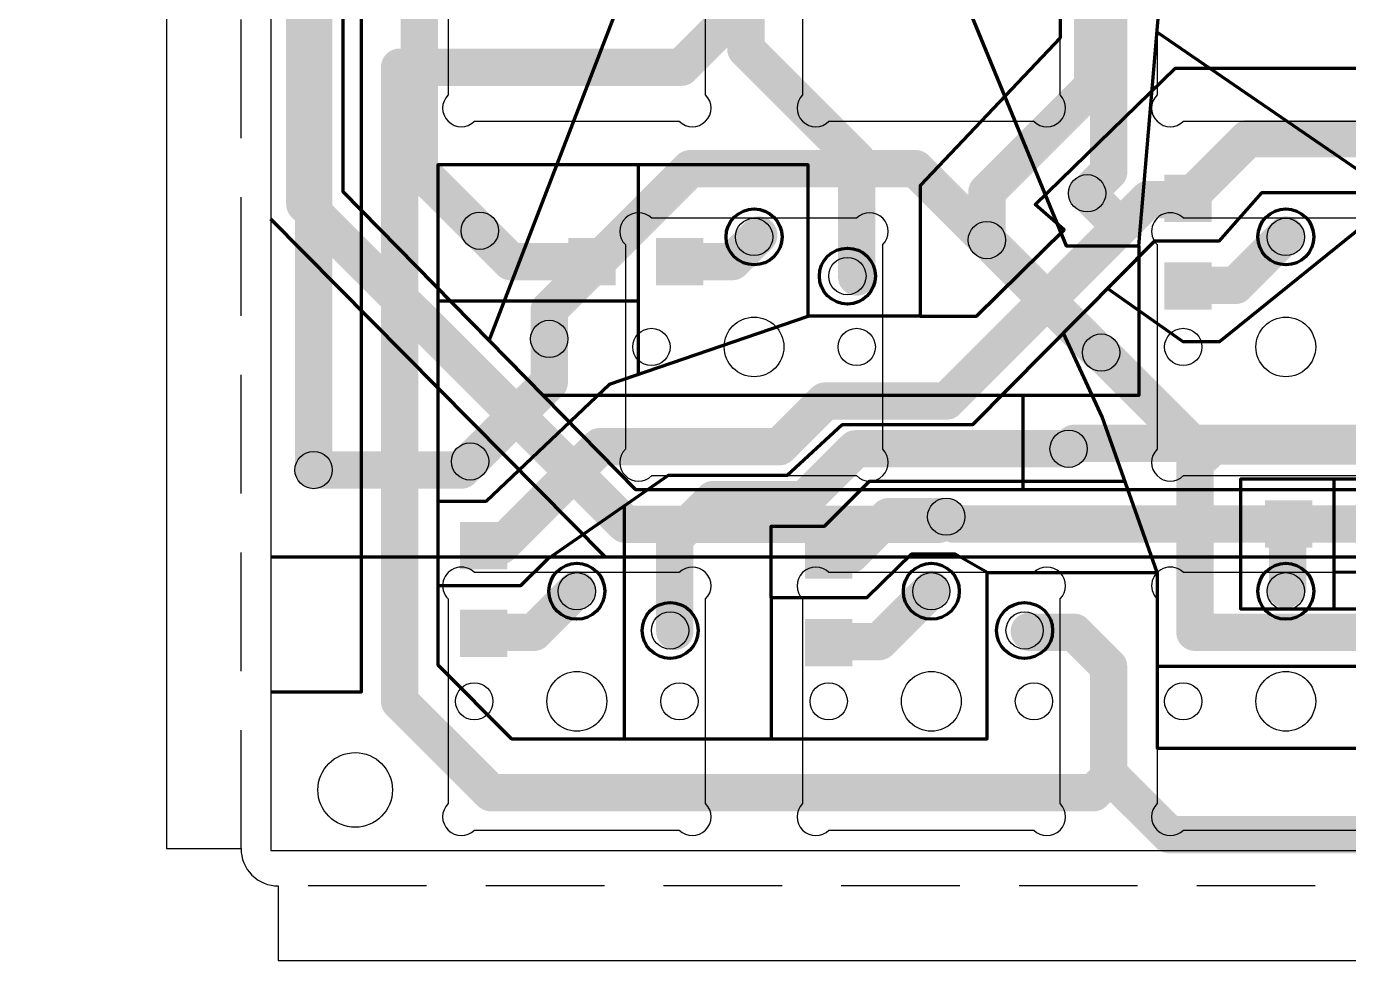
# Model space of a CAD drawing. Header units: millimetres. Extents: x -144 to 627, y 3 to 301.
# Drawn here: x 2.4 to 73.2, y 154.7 to 204.8 of the extents above; entities that cross this region are included whole.
import ezdxf

# ---------------------------------------------------------------- set-up
doc = ezdxf.new("R2010")
doc.units = ezdxf.units.MM
doc.linetypes.add('HIDDEN', pattern=[9.525, 6.35, -3.175])
for name, color, linetype in [('bends', 8, 'HIDDEN'), ('cuts', 31, 'Continuous'), ('pcb-bottom', 151, 'Continuous'), ('pcb-cuts', 211, 'Continuous'), ('pcb-top', 11, 'Continuous')]:
    doc.layers.add(name, color=color, linetype=linetype)
doc.layers.add('toolpath-pcb-bottom', color=155, linetype='Continuous', lineweight=200)
doc.layers.add('toolpath-pcb-top', color=15, linetype='Continuous', lineweight=200)

# ---------------------------------------------------------------- blocks, each defined once
blk = doc.blocks.new('RECT')
blk.add_solid([(-0.5, -0.5), (0.5, -0.5), (-0.5, 0.5), (0.5, 0.5)])

msp = doc.modelspace()

# ---------------------------------------------------------------- linework, layer by layer
at = {"layer": 'bends'}
for p, q in [((13.85, 160.725), (13.85, 254.525)), ((157.15, 158.725), (15.85, 158.725))]:
    msp.add_line(p, q, dxfattribs=at)
at = {"layer": 'cuts'}
for points in [[(157.15, 289.625), (157.15, 301.125), (15.85, 301.125), (15.85, 289.625, 0.414214), (13.85, 287.625), (2.35, 287.625), (2.35, 264.425), (13.85, 264.425), (13.85, 254.525), (9.85, 254.525), (9.85, 160.725), (13.85, 160.725, 0.414214), (15.85, 158.725), (15.85, 154.725), (157.15, 154.725), (157.15, 158.725, 0.414214), (159.15, 160.725), (163.15, 160.725), (163.15, 254.525), (159.15, 254.525), (159.15, 287.625, 0.414214)], [(38.75, 201.139), (38.75, 212.111, 1), (37.336, 213.525), (26.364, 213.525, 1), (24.95, 212.111), (24.95, 201.139, 1), (26.364, 199.725), (37.336, 199.725, 1)], [(57.75, 201.139), (57.75, 212.111, 1), (56.336, 213.525), (45.364, 213.525, 1), (43.95, 212.111), (43.95, 201.139, 1), (45.364, 199.725), (56.336, 199.725, 1)], [(76.75, 201.139), (76.75, 212.111, 1), (75.336, 213.525), (64.364, 213.525, 1), (62.95, 212.111), (62.95, 201.139, 1), (64.364, 199.725), (75.336, 199.725, 1)], [(48.25, 182.139), (48.25, 193.111, 1), (46.836, 194.525), (35.864, 194.525, 1), (34.45, 193.111), (34.45, 182.139, 1), (35.864, 180.725), (46.836, 180.725, 1)], [(76.75, 182.139), (76.75, 193.111, 1), (75.336, 194.525), (64.364, 194.525, 1), (62.95, 193.111), (62.95, 182.139, 1), (64.364, 180.725), (75.336, 180.725, 1)], [(38.75, 163.139), (38.75, 174.111, 1), (37.336, 175.525), (26.364, 175.525, 1), (24.95, 174.111), (24.95, 163.139, 1), (26.364, 161.725), (37.336, 161.725, 1)], [(57.75, 163.139), (57.75, 174.111, 1), (56.336, 175.525), (45.364, 175.525, 1), (43.95, 174.111), (43.95, 163.139, 1), (45.364, 161.725), (56.336, 161.725, 1)], [(76.75, 163.139), (76.75, 174.111, 1), (75.336, 175.525), (64.364, 175.525, 1), (62.95, 174.111), (62.95, 163.139, 1), (64.364, 161.725), (75.336, 161.725, 1)]]:
    msp.add_lwpolyline(points, format="xyb", close=True, dxfattribs=at)
msp.add_circle((19.97, 163.875), 2, dxfattribs=at)
at = {"layer": 'pcb-bottom', "const_width": 2}
for points in [[(17.741, 213.195), (17.741, 181.025)], [(59.49, 201.595), (59.49, 211.605)], [(40.91, 206.085), (37.45, 202.625)], [(40.91, 206.085), (40.91, 203.595)], [(40.91, 203.595), (46.85, 197.655)], [(37.45, 202.625), (22.35, 202.625)], [(22.35, 202.625), (22.35, 168.625)], [(53.83, 195.935), (59.49, 201.595)], [(67.825, 198.8), (64.55, 195.525)], [(80.525, 198.8), (67.825, 198.8)], [(46.85, 197.655), (46.85, 191.375)], [(53.83, 193.355), (53.83, 195.935)], [(61, 194.065), (59.2, 195.865)], [(62.46, 195.525), (61, 194.065)], [(64.55, 195.525), (62.46, 195.525)], [(64.55, 195.525), (64.6, 195.6)], [(64.921, 195.921), (64.6, 195.6)], [(61, 194.065), (51.66, 184.725)], [(26.65, 193.855), (28.308, 192.197)], [(40.173, 192.197), (41.6, 193.625)], [(69.85, 193.625), (67.15, 190.925)], [(32.661, 192.197), (28.308, 192.197)], [(37.36, 192.197), (40.173, 192.197)], [(64.65, 190.925), (64.6, 190.9)], [(67.15, 190.925), (64.65, 190.925)], [(30.37, 185.725), (30.37, 188.055)], [(59.95, 187.325), (64.98, 182.295)], [(26.13, 181.485), (30.37, 185.725)], [(42.7, 182.275), (45.15, 184.725)], [(45.15, 184.725), (51.66, 184.725)], [(33.071, 182.275), (27.77, 176.975)], [(33.071, 182.275), (42.7, 182.275)], [(46.79, 182.165), (44.07, 179.445)], [(58.21, 182.165), (46.79, 182.165)], [(64.98, 182.295), (64.98, 172.325)], [(64.98, 182.295), (65.45, 181.825)], [(65.93, 182.305), (65.45, 181.825)], [(79.22, 182.305), (65.93, 182.305)], [(37.1, 177.375), (39.17, 179.445)], [(39.17, 179.445), (44.07, 179.445)], [(48.56, 178.525), (46.56, 176.525)], [(51.65, 178.525), (48.56, 178.525)], [(69.95, 174.725), (69.95, 178.125)], [(69.95, 178.125), (70, 178.125)], [(26.85, 176.975), (27.77, 176.975)], [(37.1, 172.375), (37.1, 177.375)], [(46.56, 176.525), (45.35, 176.525)], [(45.35, 176.525), (45.35, 176.475)], [(31.85, 174.625), (29.55, 172.325)], [(50.85, 174.625), (48.05, 171.825)], [(69.85, 174.625), (69.95, 174.725)], [(29.55, 172.325), (26.85, 172.325)], [(26.85, 172.325), (26.85, 172.275)], [(56.15, 172.325), (56.1, 172.375)], [(56.15, 172.325), (58.51, 172.325)], [(58.51, 172.325), (60.35, 170.485)], [(64.98, 172.325), (75.05, 172.325)], [(48.05, 171.825), (45.35, 171.825)], [(45.35, 171.825), (45.35, 171.775)], [(60.35, 164.735), (60.35, 170.485)], [(22.35, 168.625), (27.25, 163.725)], [(59.54, 163.725), (60.45, 164.635)], [(60.35, 164.735), (60.45, 164.635)], [(60.45, 164.635), (63.61, 161.475)], [(27.25, 163.725), (59.54, 163.725)], [(63.61, 161.475), (126.801, 161.475)]]:
    msp.add_lwpolyline(points, dxfattribs=at)
at = {"layer": 'pcb-bottom', "const_width": 1}
for points in [[(41.264, 203.949, 1), (40.556, 203.241)], [(40.41, 203.595, 1), (41.41, 203.595)], [(22.35, 203.125, 1), (22.35, 202.125)], [(22.85, 202.625, 1), (21.85, 202.625)], [(37.096, 202.979, 1), (37.804, 202.271)], [(37.45, 202.125, 1), (37.45, 203.125)], [(58.99, 201.595, 1), (59.99, 201.595)], [(59.844, 201.241, 1), (59.136, 201.949)], [(67.825, 199.3, 1), (67.825, 198.3)], [(68.178, 198.446, 1), (67.471, 199.153)], [(47.35, 197.655, 1), (46.35, 197.655)], [(46.496, 197.301, 1), (47.204, 198.009)], [(54.33, 195.935, 1), (53.33, 195.935)], [(53.476, 196.289, 1), (54.184, 195.581)], [(59.554, 196.219, 1), (58.846, 195.511)], [(62.46, 196.025, 1), (62.46, 195.025)], [(62.814, 195.171, 1), (62.106, 195.879)], [(64.196, 195.879, 1), (64.904, 195.171)], [(64.135, 195.804, 1), (64.965, 195.246)], [(64.246, 195.953, 1), (64.954, 195.246)], [(65.015, 195.321, 1), (64.185, 195.878)], [(64.55, 195.025, 1), (64.55, 196.025)], [(65.275, 195.567, 1), (64.568, 196.274)], [(60.646, 194.419, 1), (61.354, 193.711)], [(61.354, 193.711, 1), (60.646, 194.419)], [(60.646, 193.711, 1), (61.354, 194.419)], [(27.004, 194.209, 1), (26.296, 193.501)], [(41.954, 193.271, 1), (41.246, 193.979)], [(70.204, 193.271, 1), (69.496, 193.979)], [(53.33, 193.355, 1), (54.33, 193.355)], [(28.308, 192.697, 1), (28.308, 191.697)], [(27.954, 191.844, 1), (28.661, 192.551)], [(32.661, 191.697, 1), (32.661, 192.697)], [(37.36, 192.697, 1), (37.36, 191.697)], [(39.819, 192.551, 1), (40.526, 191.844)], [(40.173, 191.697, 1), (40.173, 192.697)], [(46.35, 191.375, 1), (47.35, 191.375)], [(64.38, 191.35, 1), (64.82, 190.452)], [(64.65, 191.425, 1), (64.65, 190.425)], [(64.87, 190.476, 1), (64.43, 191.374)], [(66.796, 191.279, 1), (67.504, 190.571)], [(67.15, 190.425, 1), (67.15, 191.425)], [(30.87, 188.055, 1), (29.87, 188.055)], [(60.304, 187.679, 1), (59.596, 186.971)], [(30.724, 185.371, 1), (30.016, 186.079)], [(29.87, 185.725, 1), (30.87, 185.725)], [(45.15, 185.225, 1), (45.15, 184.225)], [(45.504, 184.371, 1), (44.796, 185.079)], [(51.66, 184.225, 1), (51.66, 185.225)], [(51.306, 185.079, 1), (52.014, 184.371)], [(33.071, 182.775, 1), (33.071, 181.775)], [(33.424, 181.921, 1), (32.717, 182.629)], [(42.346, 182.629, 1), (43.054, 181.921)], [(42.7, 181.775, 1), (42.7, 182.775)], [(46.79, 182.665, 1), (46.79, 181.665)], [(47.144, 181.811, 1), (46.436, 182.519)], [(58.21, 181.665, 1), (58.21, 182.665)], [(65.48, 182.295, 1), (64.48, 182.295)], [(65.334, 182.649, 1), (64.626, 181.941)], [(64.626, 181.941, 1), (65.334, 182.649)], [(65.93, 182.805, 1), (65.93, 181.805)], [(66.284, 181.951, 1), (65.576, 182.659)], [(25.776, 181.839, 1), (26.484, 181.131)], [(65.096, 182.179, 1), (65.804, 181.471)], [(65.096, 181.471, 1), (65.804, 182.179)], [(17.241, 181.025, 1), (18.241, 181.025)], [(39.17, 179.945, 1), (39.17, 178.945)], [(39.524, 179.091, 1), (38.816, 179.799)], [(43.716, 179.799, 1), (44.424, 179.091)], [(44.07, 178.945, 1), (44.07, 179.945)], [(48.56, 179.025, 1), (48.56, 178.025)], [(48.914, 178.171, 1), (48.206, 178.879)], [(51.65, 178.025, 1), (51.65, 179.025)], [(70.45, 178.125, 1), (69.45, 178.125)], [(69.95, 178.625, 1), (69.95, 177.625)], [(70, 177.625, 1), (70, 178.625)], [(26.85, 177.475, 1), (26.85, 176.475)], [(27.77, 176.475, 1), (27.77, 177.475)], [(37.6, 177.375, 1), (36.6, 177.375)], [(36.746, 177.729, 1), (37.454, 177.021)], [(27.416, 177.328, 1), (28.124, 176.621)], [(45.35, 177.025, 1), (45.35, 176.025)], [(45.85, 176.525, 1), (44.85, 176.525)], [(46.206, 176.879, 1), (46.914, 176.171)], [(46.56, 176.025, 1), (46.56, 177.025)], [(44.85, 176.475, 1), (45.85, 176.475)], [(32.204, 174.271, 1), (31.496, 174.979)], [(51.204, 174.271, 1), (50.496, 174.979)], [(69.496, 174.979, 1), (70.204, 174.271)], [(69.45, 174.725, 1), (70.45, 174.725)], [(70.304, 174.371, 1), (69.596, 175.079)], [(26.85, 172.825, 1), (26.85, 171.825)], [(27.35, 172.325, 1), (26.35, 172.325)], [(29.196, 172.679, 1), (29.904, 171.971)], [(29.55, 171.825, 1), (29.55, 172.825)], [(56.454, 172.729, 1), (55.746, 172.021)], [(56.15, 172.825, 1), (56.15, 171.825)], [(55.796, 171.971, 1), (56.504, 172.679)], [(58.864, 172.679, 1), (58.156, 171.971)], [(58.51, 171.825, 1), (58.51, 172.825)], [(64.98, 172.825, 1), (64.98, 171.825)], [(26.35, 172.275, 1), (27.35, 172.275)], [(36.6, 172.375, 1), (37.6, 172.375)], [(45.35, 172.325, 1), (45.35, 171.325)], [(45.85, 171.825, 1), (44.85, 171.825)], [(44.85, 171.775, 1), (45.85, 171.775)], [(47.696, 172.179, 1), (48.404, 171.471)], [(48.05, 171.325, 1), (48.05, 172.325)], [(64.48, 172.325, 1), (65.48, 172.325)], [(60.85, 170.485, 1), (59.85, 170.485)], [(59.996, 170.131, 1), (60.704, 170.839)], [(22.704, 168.979, 1), (21.996, 168.271)], [(21.85, 168.625, 1), (22.85, 168.625)], [(60.704, 165.089, 1), (59.996, 164.381)], [(59.85, 164.735, 1), (60.85, 164.735)], [(60.804, 164.989, 1), (60.096, 164.281)], [(60.804, 164.281, 1), (60.096, 164.989)], [(60.096, 164.281, 1), (60.804, 164.989)], [(27.25, 164.225, 1), (27.25, 163.225)], [(26.896, 163.371, 1), (27.604, 164.079)], [(59.186, 164.079, 1), (59.894, 163.371)], [(59.54, 163.225, 1), (59.54, 164.225)], [(63.61, 161.975, 1), (63.61, 160.975)], [(63.256, 161.121, 1), (63.964, 161.829)]]:
    msp.add_lwpolyline(points, format="xyb", dxfattribs=at)
at = {"layer": 'pcb-cuts'}
msp.add_lwpolyline([(156.75, 259.715), (155.15, 259.715), (155.15, 277.715), (156.75, 277.715), (156.75, 285.625), (15.45, 285.625), (15.45, 160.625), (156.75, 160.625)], close=True, dxfattribs=at)
for centre, radius in [((59.2, 195.865), 1), ((26.65, 193.855), 1), ((41.35, 193.525), 1), ((53.83, 193.355), 1), ((69.85, 193.525), 1), ((46.35, 191.425), 1), ((41.35, 187.625), 1.6), ((69.85, 187.625), 1.6), ((30.37, 188.055), 1), ((35.85, 187.625), 1), ((46.85, 187.625), 1), ((64.35, 187.625), 1), ((59.95, 187.325), 1), ((58.21, 182.165), 1), ((26.13, 181.485), 1), ((17.741, 181.025), 1), ((51.65, 178.525), 1), ((31.85, 174.525), 1), ((50.85, 174.525), 1), ((69.85, 174.525), 1), ((36.85, 172.425), 1), ((55.85, 172.425), 1), ((31.85, 168.625), 1.6), ((50.85, 168.625), 1.6), ((69.85, 168.625), 1.6), ((26.35, 168.625), 1), ((37.35, 168.625), 1), ((45.35, 168.625), 1), ((56.35, 168.625), 1), ((64.35, 168.625), 1), ((19.97, 163.875), 2)]:
    msp.add_circle(centre, radius, dxfattribs=at)
at = {"layer": 'pcb-top', "const_width": 2}
for points in [[(17.27, 259.145), (17.27, 195.295)], [(60.36, 211.355), (60.36, 197.025)], [(23.41, 208.785), (23.41, 197.095)], [(23.41, 197.095), (26.65, 193.855)], [(30.37, 189.625), (37.93, 197.185)], [(37.93, 197.185), (50, 197.185)], [(50, 197.185), (53.83, 193.355)], [(59.2, 195.865), (60.36, 197.025)], [(17.27, 195.295), (34.45, 178.115)], [(59.86, 187.325), (53.83, 193.355)], [(30.37, 188.055), (30.37, 189.625)], [(59.95, 187.325), (59.86, 187.325)], [(58.21, 182.165), (58.5, 182.455)], [(86.6, 182.455), (58.5, 182.455)], [(26.13, 181.485), (25.67, 181.025)], [(25.67, 181.025), (17.741, 181.025)], [(51.65, 178.525), (51.24, 178.115)], [(52.05, 178.125), (51.65, 178.525)], [(51.24, 178.115), (34.45, 178.115)], [(78.25, 178.125), (52.05, 178.125)]]:
    msp.add_lwpolyline(points, dxfattribs=at)
at = {"layer": 'pcb-top', "const_width": 1}
for points in [[(23.764, 197.449, 1), (23.056, 196.741)], [(37.93, 197.685, 1), (37.93, 196.685)], [(38.284, 196.831, 1), (37.576, 197.539)], [(50.354, 197.539, 1), (49.646, 196.831)], [(50, 196.685, 1), (50, 197.685)], [(60.714, 196.671, 1), (60.006, 197.379)], [(22.91, 197.095, 1), (23.91, 197.095)], [(59.86, 197.025, 1), (60.86, 197.025)], [(17.624, 195.649, 1), (16.916, 194.941)], [(58.846, 196.219, 1), (59.554, 195.511)], [(16.77, 195.295, 1), (17.77, 195.295)], [(26.296, 193.501, 1), (27.004, 194.209)], [(54.184, 193.709, 1), (53.476, 193.001)], [(53.476, 193.001, 1), (54.184, 193.709)], [(30.87, 189.625, 1), (29.87, 189.625)], [(30.016, 189.979, 1), (30.724, 189.271)], [(29.87, 188.055, 1), (30.87, 188.055)], [(59.86, 187.825, 1), (59.86, 186.825)], [(59.506, 186.971, 1), (60.214, 187.679)], [(59.95, 186.825, 1), (59.95, 187.825)], [(57.856, 182.519, 1), (58.564, 181.811)], [(58.5, 182.955, 1), (58.5, 181.955)], [(58.853, 182.101, 1), (58.146, 182.808)], [(26.484, 181.131, 1), (25.776, 181.839)], [(17.741, 181.525, 1), (17.741, 180.525)], [(25.316, 181.379, 1), (26.024, 180.671)], [(25.67, 180.525, 1), (25.67, 181.525)], [(52.004, 178.879, 1), (51.296, 178.171)], [(52.004, 178.171, 1), (51.296, 178.879)], [(34.45, 178.615, 1), (34.45, 177.615)], [(34.096, 177.761, 1), (34.804, 178.469)], [(50.886, 178.469, 1), (51.594, 177.761)], [(51.24, 177.615, 1), (51.24, 178.615)], [(52.05, 178.625, 1), (52.05, 177.625)], [(51.696, 177.771, 1), (52.404, 178.479)]]:
    msp.add_lwpolyline(points, format="xyb", dxfattribs=at)
at = {"layer": 'toolpath-pcb-bottom'}
for points in [[(15.45, 169.125), (20.305, 169.125), (20.305, 209.125), (21.749, 211.587), (21.749, 214.923), (15.45, 214.923)], [(57.75, 210.891), (57.75, 204.206), (50.243, 196.29), (50.243, 189.274), (44.25, 189.274), (44.25, 197.393), (24.396, 197.393), (24.396, 170.579), (28.356, 166.621), (53.846, 166.621), (53.846, 175.525), (62.95, 175.525), (62.95, 166.113), (95.75, 166.113)], [(50.243, 189.274), (53.272, 189.274), (57.964, 193.905), (56.415, 195.265), (63.926, 202.573), (77.23, 202.573)], [(35.157, 186.169), (35.157, 197.393)], [(111.034, 193.818), (108.927, 194.816), (105.6, 194.816), (102.644, 193.368), (94.875, 193.368), (90.285, 194.735), (86.482, 194.735), (85.077, 193.782), (80.882, 193.782), (76.19, 195.895), (68.547, 195.895), (66.262, 193.293), (62.806, 193.293), (53.06, 183.448), (46.074, 183.448), (43.125, 180.725), (36.752, 180.725), (30.275, 176.247), (28.824, 174.825), (24.396, 174.825)], [(76.19, 195.895), (66.29, 187.892), (64.35, 187.892), (60.301, 190.763)], [(35.157, 190.084), (24.396, 190.084)], [(24.396, 179.354), (26.983, 179.354), (33.599, 185.637), (44.25, 189.274)], [(80.882, 189.425), (80.882, 180.529), (67.421, 180.529), (67.421, 173.589), (76.75, 173.589), (76.75, 170.498), (62.95, 170.498)], [(62.95, 175.525), (60.003, 183.875), (57.933, 188.37)], [(42.273, 174.168), (42.273, 178.013), (45.133, 178.013), (47.543, 180.432), (61.218, 180.432)], [(72.422, 180.529), (72.422, 173.589)], [(34.408, 166.621), (34.408, 179.105)], [(53.846, 175.525), (52.135, 176.514), (49.787, 176.514), (47.387, 174.168), (42.273, 174.168), (42.273, 166.621)], [(107.267, 175.932), (72.422, 175.525)]]:
    msp.add_lwpolyline(points, dxfattribs=at)
at = {"layer": 'toolpath-pcb-top'}
for points in [[(54.175, 257.712), (49.898, 257.712), (45.238, 261.691), (45.238, 268.126), (28.463, 268.126), (19.31, 258.878), (19.31, 195.964), (35, 179.987), (80.124, 179.987), (80.124, 176.35), (33.381, 176.35), (15.45, 194.473)], [(19.31, 238.933), (33.32, 238.933), (43.188, 229.229), (58.075, 193.04), (61.975, 193.04), (63.657, 212.818), (59.533, 215.448), (59.533, 218.341), (63.657, 219.432), (63.657, 232.818)], [(27.155, 187.976), (37.001, 213.525)], [(62.95, 204.504), (98.302, 180.273), (116.909, 179.927), (121.599, 175.235), (123.893, 176.978), (123.893, 178.366), (115.946, 186.308), (97.862, 195.559), (80.977, 213.317)], [(61.975, 193.04), (61.975, 185.018), (30.059, 185.018)], [(55.78, 179.987), (55.78, 185.018)], [(33.381, 176.35), (15.45, 176.35)]]:
    msp.add_lwpolyline(points, dxfattribs=at)
for centre in [(41.35, 193.525), (69.85, 193.525), (46.35, 191.425), (31.85, 174.525), (50.85, 174.525), (69.85, 174.525), (36.85, 172.425), (55.85, 172.425)]:
    msp.add_circle(centre, 1.5, dxfattribs=at)

# ---------------------------------------------------------------- block references
at = {"layer": 'pcb-bottom', "xscale": 2.54, "yscale": 2.54}
for p, rotation in [((64.6, 195.6), 270), ((37.36, 192.197), 180), ((64.6, 190.9), 90), ((26.85, 176.975), 270), ((45.35, 176.475), 270), ((26.85, 172.275), 90), ((45.35, 171.775), 90)]:
    msp.add_blockref('RECT', p, dxfattribs=dict(at, rotation=rotation))
for p in [(32.661, 192.197), (70, 178.125)]:
    msp.add_blockref('RECT', p, dxfattribs=at)

doc.saveas('drawing.dxf')
